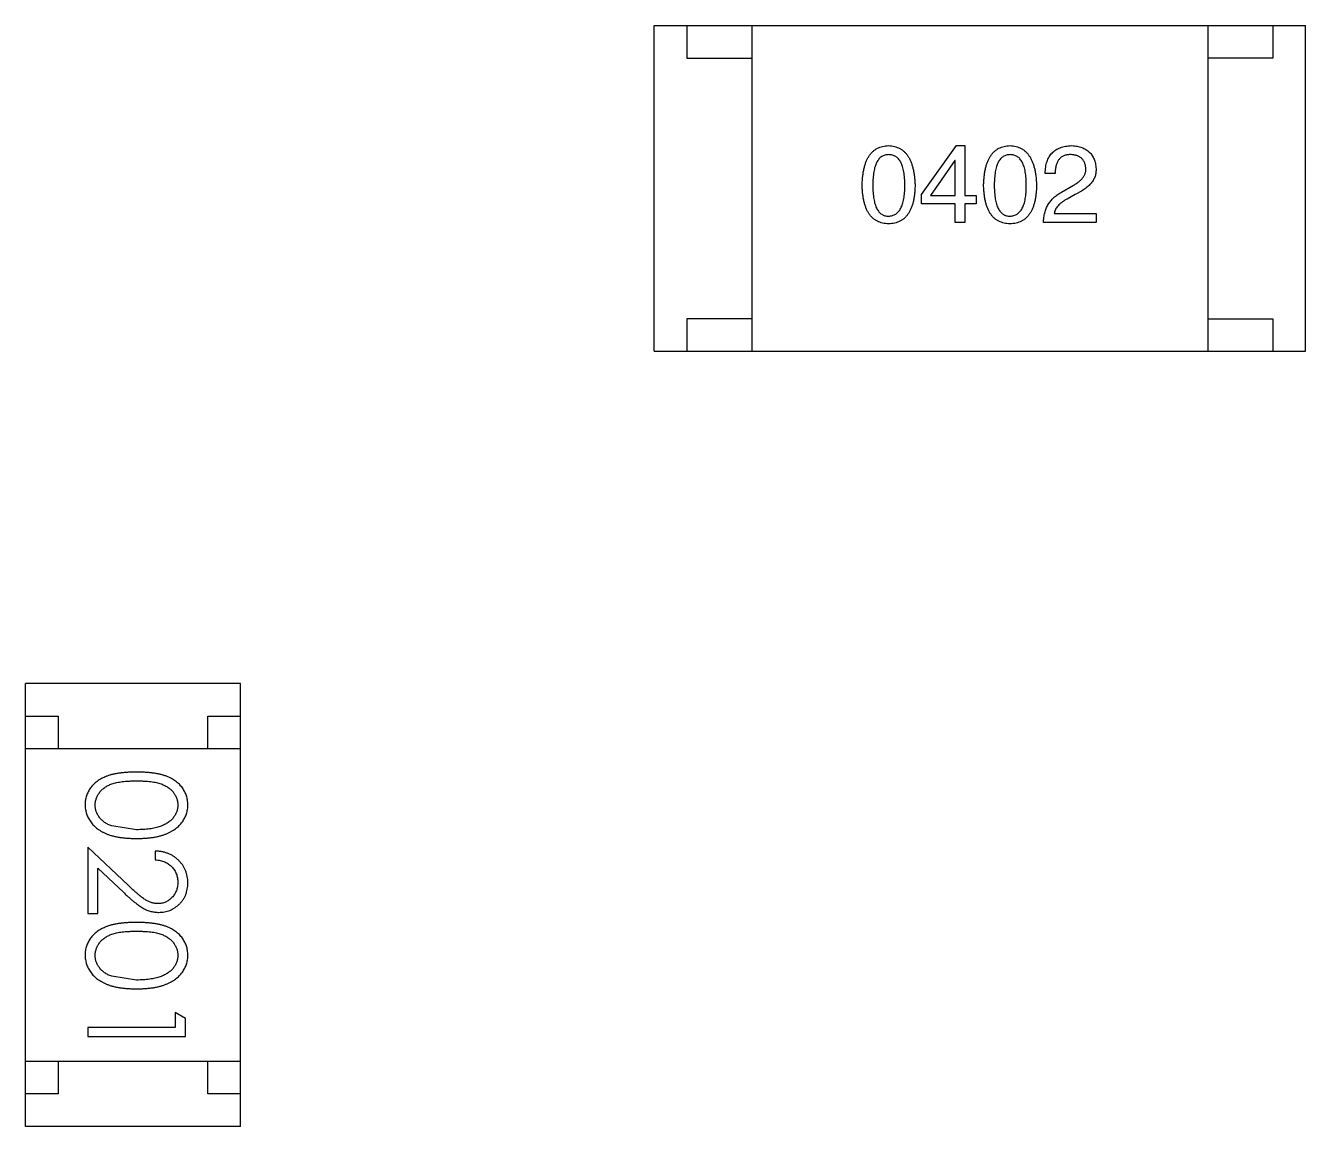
# Model space of a CAD drawing. Header units: inches. Extents: x 4.1 to 94, y -51.8 to -2.2.
# Drawn here: x 67.339 to 69.304, y -24.155 to -22.465 of the extents above; entities that cross this region are included whole.
import ezdxf

# ---------------------------------------------------------------- set-up
doc = ezdxf.new("R2010")
doc.units = ezdxf.units.IN
doc.header["$LTSCALE"] = 1.21
doc.header["$MEASUREMENT"] = 0
doc.layers.get('0').update_dxf_attribs({"linetype": 'CONTINUOUS'})

msp = doc.modelspace()

# ---------------------------------------------------------------- linework, layer by layer
at = {"color": 7, "linetype": 'Continuous'}
for p, q in [((68.3042, -22.965), (68.3042, -22.465)), ((68.3042, -22.465), (69.3042, -22.465)), ((68.3542, -22.465), (68.3542, -22.515)), ((68.4542, -22.465), (68.4542, -22.965)), ((69.1542, -22.465), (69.1542, -22.965)), ((69.2542, -22.465), (69.2542, -22.515)), ((69.3042, -22.965), (69.3042, -22.465)), ((68.3542, -22.515), (68.4542, -22.515)), ((69.2542, -22.515), (69.1542, -22.515)), ((68.7149, -22.7241), (68.7687, -22.6493)), ((68.7687, -22.6493), (68.7811, -22.6493)), ((68.7811, -22.6493), (68.7811, -22.726)), ((68.7661, -22.6723), (68.7287, -22.726)), ((68.7667, -22.6723), (68.7661, -22.6723)), ((68.7667, -22.726), (68.7667, -22.6723)), ((68.9198, -22.6919), (68.9047, -22.6919)), ((68.9296, -22.7208), (68.9454, -22.7116)), ((68.7149, -22.7385), (68.7149, -22.7241)), ((68.7287, -22.726), (68.7667, -22.726)), ((68.7811, -22.726), (68.7988, -22.726)), ((68.7988, -22.726), (68.7988, -22.7385)), ((68.9506, -22.7241), (68.9382, -22.7313)), ((68.7667, -22.7385), (68.7149, -22.7385)), ((68.7667, -22.7673), (68.7667, -22.7385)), ((68.7811, -22.7385), (68.7811, -22.7673)), ((68.7988, -22.7385), (68.7811, -22.7385)), ((68.9185, -22.7536), (68.9827, -22.7536)), ((68.9827, -22.7536), (68.9827, -22.7673)), ((68.7811, -22.7673), (68.7667, -22.7673)), ((68.9827, -22.7673), (68.9021, -22.7673)), ((68.3542, -22.915), (68.3542, -22.965)), ((68.4542, -22.915), (68.3542, -22.915)), ((69.1542, -22.915), (69.2542, -22.915)), ((69.2542, -22.915), (69.2542, -22.965)), ((68.3042, -22.965), (69.3042, -22.965)), ((67.3391, -24.155), (67.3391, -23.475)), ((67.6691, -23.475), (67.3391, -23.475)), ((67.6691, -24.155), (67.6691, -23.475)), ((67.3391, -23.525), (67.3891, -23.525)), ((67.3891, -23.525), (67.3891, -23.575)), ((67.6191, -23.575), (67.6191, -23.525)), ((67.6191, -23.525), (67.6691, -23.525)), ((67.3391, -23.575), (67.6691, -23.575)), ((67.5094, -23.6995), (67.4717, -23.6938)), ((67.4344, -23.7264), (67.4344, -23.8284)), ((67.4965, -23.7846), (67.4344, -23.7264)), ((67.5382, -23.7322), (67.5382, -23.7457)), ((67.4498, -23.8284), (67.4498, -23.7586)), ((67.4498, -23.7586), (67.4898, -23.7961)), ((67.4344, -23.8284), (67.4498, -23.8284)), ((67.5094, -23.9303), (67.4717, -23.9246)), ((67.569, -23.9803), (67.569, -24.0034)), ((67.5844, -23.9891), (67.569, -23.9803)), ((67.5844, -24.0168), (67.5844, -23.9891)), ((67.4344, -24.0034), (67.4344, -24.0168)), ((67.569, -24.0034), (67.4344, -24.0034)), ((67.4344, -24.0168), (67.5844, -24.0168)), ((67.3391, -24.055), (67.6691, -24.055)), ((67.3891, -24.055), (67.3891, -24.105)), ((67.6191, -24.105), (67.6191, -24.055)), ((67.3891, -24.105), (67.3391, -24.105)), ((67.6691, -24.105), (67.6191, -24.105)), ((67.6691, -24.155), (67.3391, -24.155))]:
    msp.add_line(p, q, dxfattribs=at)
for points, knots in [([(68.6236, -22.7103), (68.6237, -22.7079), (68.6239, -22.7031), (68.6245, -22.6963), (68.6253, -22.6899), (68.6266, -22.684), (68.628, -22.6785), (68.6299, -22.6735), (68.6319, -22.669), (68.6343, -22.6649), (68.637, -22.6613), (68.64, -22.6582), (68.6433, -22.6555), (68.6469, -22.6533), (68.6509, -22.6516), (68.6551, -22.6503), (68.6596, -22.6495), (68.6627, -22.6494), (68.6643, -22.6493)], [0, 0, 0, 0, 0.088823, 0.172287, 0.250296, 0.323438, 0.392244, 0.456221, 0.516635, 0.573871, 0.628, 0.680335, 0.731489, 0.782557, 0.834044, 0.886738, 0.942089, 1, 1, 1, 1]), ([(68.6643, -22.6493), (68.6658, -22.6494), (68.6689, -22.6496), (68.6733, -22.6505), (68.6775, -22.6518), (68.6814, -22.6535), (68.6849, -22.6558), (68.6882, -22.6584), (68.6912, -22.6616), (68.6939, -22.6652), (68.6963, -22.6693), (68.6984, -22.6738), (68.7002, -22.6788), (68.7017, -22.6842), (68.703, -22.6901), (68.7039, -22.6964), (68.7046, -22.7032), (68.7048, -22.7079), (68.7049, -22.7103)], [0, 0, 0, 0, 0.057415, 0.112361, 0.16496, 0.216437, 0.267441, 0.318839, 0.371478, 0.426325, 0.483626, 0.544235, 0.608673, 0.677374, 0.750405, 0.828394, 0.911525, 1, 1, 1, 1]), ([(68.8101, -22.7103), (68.8102, -22.7079), (68.8104, -22.7031), (68.811, -22.6963), (68.8119, -22.6899), (68.8131, -22.684), (68.8146, -22.6785), (68.8164, -22.6735), (68.8184, -22.669), (68.8209, -22.6649), (68.8235, -22.6613), (68.8265, -22.6582), (68.8299, -22.6555), (68.8335, -22.6533), (68.8374, -22.6516), (68.8416, -22.6503), (68.8461, -22.6495), (68.8492, -22.6494), (68.8508, -22.6493)], [0, 0, 0, 0, 0.088823, 0.172287, 0.250296, 0.323438, 0.392244, 0.456221, 0.516635, 0.573871, 0.628, 0.680335, 0.731489, 0.782557, 0.834044, 0.886738, 0.942089, 1, 1, 1, 1]), ([(68.8508, -22.6493), (68.8524, -22.6494), (68.8554, -22.6496), (68.8599, -22.6505), (68.864, -22.6518), (68.8679, -22.6535), (68.8715, -22.6558), (68.8747, -22.6584), (68.8777, -22.6616), (68.8804, -22.6652), (68.8828, -22.6693), (68.8849, -22.6738), (68.8867, -22.6788), (68.8883, -22.6842), (68.8895, -22.6901), (68.8905, -22.6964), (68.8911, -22.7032), (68.8913, -22.7079), (68.8915, -22.7103)], [0, 0, 0, 0, 0.057415, 0.112361, 0.16496, 0.216437, 0.267441, 0.318839, 0.371478, 0.426325, 0.483626, 0.544235, 0.608673, 0.677374, 0.750405, 0.828394, 0.911525, 1, 1, 1, 1]), ([(68.9047, -22.6919), (68.9048, -22.6903), (68.9049, -22.687), (68.9054, -22.6823), (68.9063, -22.6779), (68.9074, -22.6738), (68.9089, -22.67), (68.9107, -22.6666), (68.9128, -22.6634), (68.9152, -22.6606), (68.9179, -22.658), (68.9209, -22.6558), (68.9242, -22.654), (68.9279, -22.6524), (68.9318, -22.6511), (68.9361, -22.6502), (68.9406, -22.6495), (68.9437, -22.6494), (68.9454, -22.6493)], [0, 0, 0, 0, 0.074935, 0.145873, 0.212498, 0.27598, 0.33603, 0.394042, 0.450372, 0.505546, 0.560812, 0.616481, 0.673265, 0.732328, 0.7938, 0.858943, 0.92718, 1, 1, 1, 1]), ([(68.9454, -22.6493), (68.9468, -22.6494), (68.9496, -22.6496), (68.9536, -22.6502), (68.9574, -22.6511), (68.961, -22.6522), (68.9642, -22.6535), (68.9672, -22.6551), (68.97, -22.657), (68.9725, -22.6591), (68.9747, -22.6614), (68.9766, -22.664), (68.9783, -22.6669), (68.9797, -22.67), (68.9809, -22.6733), (68.9818, -22.6769), (68.9824, -22.6807), (68.9826, -22.6834), (68.9827, -22.6847)], [0, 0, 0, 0, 0.074847, 0.14558, 0.212628, 0.276599, 0.337792, 0.396608, 0.453638, 0.509854, 0.565589, 0.621545, 0.678777, 0.737222, 0.798388, 0.862259, 0.929312, 1, 1, 1, 1]), ([(68.6643, -22.6631), (68.6633, -22.6631), (68.6614, -22.6632), (68.6586, -22.6637), (68.656, -22.6647), (68.6536, -22.666), (68.6514, -22.6677), (68.6494, -22.6697), (68.6476, -22.6721), (68.646, -22.6749), (68.6446, -22.6781), (68.6433, -22.6816), (68.6423, -22.6855), (68.6414, -22.6897), (68.6408, -22.6944), (68.6404, -22.6993), (68.6401, -22.7047), (68.64, -22.7084), (68.64, -22.7103)], [0, 0, 0, 0, 0.049764, 0.097007, 0.143217, 0.188577, 0.235116, 0.282997, 0.333719, 0.387776, 0.445989, 0.508679, 0.576563, 0.649481, 0.728235, 0.812722, 0.903548, 1, 1, 1, 1]), ([(68.6892, -22.7103), (68.6892, -22.7084), (68.6891, -22.7047), (68.6888, -22.6993), (68.6884, -22.6943), (68.6877, -22.6897), (68.6868, -22.6855), (68.6858, -22.6816), (68.6845, -22.6781), (68.6831, -22.6749), (68.6814, -22.6721), (68.6795, -22.6697), (68.6775, -22.6677), (68.6752, -22.666), (68.6728, -22.6647), (68.6701, -22.6637), (68.6672, -22.6632), (68.6653, -22.6631), (68.6643, -22.6631)], [0, 0, 0, 0, 0.095719, 0.185854, 0.269738, 0.347952, 0.420315, 0.487894, 0.550245, 0.608186, 0.662454, 0.713283, 0.761375, 0.808209, 0.854301, 0.901312, 0.949396, 1, 1, 1, 1]), ([(68.8508, -22.6631), (68.8498, -22.6631), (68.8479, -22.6632), (68.8451, -22.6637), (68.8425, -22.6647), (68.8401, -22.666), (68.8379, -22.6677), (68.8359, -22.6697), (68.8341, -22.6721), (68.8325, -22.6749), (68.8311, -22.6781), (68.8298, -22.6816), (68.8289, -22.6855), (68.828, -22.6897), (68.8273, -22.6944), (68.8269, -22.6993), (68.8266, -22.7047), (68.8265, -22.7084), (68.8265, -22.7103)], [0, 0, 0, 0, 0.049764, 0.097007, 0.143217, 0.188577, 0.235116, 0.282997, 0.333719, 0.387776, 0.445989, 0.508679, 0.576563, 0.649481, 0.728235, 0.812722, 0.903548, 1, 1, 1, 1]), ([(68.8757, -22.7103), (68.8757, -22.7084), (68.8757, -22.7047), (68.8754, -22.6993), (68.8749, -22.6943), (68.8742, -22.6897), (68.8733, -22.6855), (68.8723, -22.6816), (68.871, -22.6781), (68.8696, -22.6749), (68.8679, -22.6721), (68.8661, -22.6697), (68.864, -22.6677), (68.8618, -22.666), (68.8593, -22.6647), (68.8566, -22.6637), (68.8538, -22.6632), (68.8518, -22.6631), (68.8508, -22.6631)], [0, 0, 0, 0, 0.095719, 0.185854, 0.269738, 0.347952, 0.420315, 0.487894, 0.550245, 0.608186, 0.662454, 0.713283, 0.761375, 0.808209, 0.854301, 0.901312, 0.949396, 1, 1, 1, 1]), ([(68.9434, -22.6631), (68.9425, -22.6631), (68.9407, -22.6632), (68.938, -22.6635), (68.9356, -22.6641), (68.9333, -22.6648), (68.9312, -22.6659), (68.9293, -22.6671), (68.9275, -22.6686), (68.926, -22.6703), (68.9246, -22.6722), (68.9233, -22.6744), (68.9224, -22.6768), (68.9215, -22.6794), (68.9208, -22.6822), (68.9203, -22.6852), (68.9199, -22.6885), (68.9198, -22.6908), (68.9198, -22.6919)], [0, 0, 0, 0, 0.065945, 0.127767, 0.186553, 0.242898, 0.297728, 0.351599, 0.404854, 0.459191, 0.515338, 0.573322, 0.634405, 0.698538, 0.767039, 0.84022, 0.917406, 1, 1, 1, 1]), ([(68.967, -22.6841), (68.9669, -22.6832), (68.9668, -22.6816), (68.9664, -22.6793), (68.9658, -22.6772), (68.9651, -22.6751), (68.9642, -22.6733), (68.9631, -22.6716), (68.9618, -22.67), (68.9605, -22.6686), (68.9589, -22.6674), (68.9572, -22.6663), (68.9553, -22.6654), (68.9532, -22.6646), (68.951, -22.664), (68.9486, -22.6635), (68.9461, -22.6632), (68.9443, -22.6631), (68.9434, -22.6631)], [0, 0, 0, 0, 0.069456, 0.136175, 0.198596, 0.258993, 0.316838, 0.37342, 0.428889, 0.48454, 0.540119, 0.597644, 0.65702, 0.718534, 0.783117, 0.851564, 0.923888, 1, 1, 1, 1]), ([(68.9454, -22.7116), (68.9463, -22.7111), (68.9481, -22.7102), (68.9507, -22.7086), (68.9531, -22.7071), (68.9553, -22.7055), (68.9573, -22.7039), (68.9592, -22.7022), (68.9608, -22.7006), (68.9622, -22.6988), (68.9635, -22.6971), (68.9646, -22.6953), (68.9655, -22.6935), (68.9662, -22.6917), (68.9667, -22.6898), (68.967, -22.6879), (68.9671, -22.686), (68.967, -22.6847), (68.967, -22.6841)], [0, 0, 0, 0, 0.084365, 0.165386, 0.24176, 0.314729, 0.38433, 0.449952, 0.513164, 0.5734, 0.630824, 0.68644, 0.740136, 0.792605, 0.844515, 0.896112, 0.947763, 1, 1, 1, 1]), ([(68.9827, -22.6847), (68.9828, -22.6857), (68.9828, -22.6877), (68.9826, -22.6906), (68.9821, -22.6935), (68.9813, -22.6963), (68.9802, -22.699), (68.9789, -22.7017), (68.9773, -22.7042), (68.9754, -22.7067), (68.9732, -22.7092), (68.9708, -22.7115), (68.9681, -22.7138), (68.9651, -22.716), (68.9619, -22.7182), (68.9584, -22.7202), (68.9546, -22.7222), (68.952, -22.7234), (68.9506, -22.7241)], [0, 0, 0, 0, 0.055083, 0.109453, 0.162685, 0.21614, 0.26961, 0.324284, 0.380202, 0.437433, 0.497084, 0.559152, 0.624288, 0.692446, 0.763862, 0.838743, 0.917269, 1, 1, 1, 1]), ([(68.6643, -22.7693), (68.6627, -22.7692), (68.6596, -22.7691), (68.6551, -22.7683), (68.6509, -22.7671), (68.647, -22.7655), (68.6433, -22.7633), (68.64, -22.7608), (68.637, -22.7577), (68.6344, -22.7542), (68.6319, -22.7503), (68.6299, -22.7459), (68.6281, -22.7411), (68.6266, -22.7358), (68.6253, -22.73), (68.6245, -22.7239), (68.6239, -22.7172), (68.6237, -22.7127), (68.6236, -22.7103)], [0, 0, 0, 0, 0.059135, 0.115606, 0.169241, 0.221578, 0.273261, 0.324749, 0.377329, 0.431642, 0.488541, 0.548597, 0.612232, 0.680174, 0.752504, 0.829777, 0.912307, 1, 1, 1, 1]), ([(68.64, -22.7103), (68.64, -22.7122), (68.6401, -22.7159), (68.6404, -22.7212), (68.6408, -22.7262), (68.6414, -22.7309), (68.6423, -22.7351), (68.6433, -22.739), (68.6446, -22.7425), (68.646, -22.7457), (68.6476, -22.7485), (68.6494, -22.7509), (68.6514, -22.7529), (68.6536, -22.7546), (68.656, -22.7559), (68.6586, -22.7569), (68.6614, -22.7574), (68.6633, -22.7575), (68.6643, -22.7575)], [0, 0, 0, 0, 0.096457, 0.187288, 0.27178, 0.350132, 0.423455, 0.491343, 0.554037, 0.612253, 0.666313, 0.717038, 0.764921, 0.811214, 0.856775, 0.902988, 0.950234, 1, 1, 1, 1]), ([(68.6643, -22.7575), (68.6653, -22.7574), (68.6672, -22.7573), (68.6701, -22.7567), (68.6728, -22.7557), (68.6752, -22.7544), (68.6775, -22.7527), (68.6795, -22.7506), (68.6814, -22.7481), (68.6831, -22.7453), (68.6845, -22.7422), (68.6858, -22.7387), (68.6868, -22.7348), (68.6877, -22.7306), (68.6884, -22.726), (68.6888, -22.7211), (68.6891, -22.7158), (68.6892, -22.7122), (68.6892, -22.7103)], [0, 0, 0, 0, 0.050879, 0.099377, 0.146973, 0.193618, 0.240619, 0.289461, 0.34047, 0.395283, 0.453059, 0.515633, 0.582666, 0.655287, 0.732971, 0.815933, 0.905166, 1, 1, 1, 1]), ([(68.7049, -22.7103), (68.7048, -22.7127), (68.7047, -22.7172), (68.7041, -22.7239), (68.7032, -22.73), (68.702, -22.7358), (68.7005, -22.7411), (68.6987, -22.7459), (68.6966, -22.7503), (68.6942, -22.7542), (68.6915, -22.7577), (68.6885, -22.7608), (68.6852, -22.7633), (68.6816, -22.7655), (68.6777, -22.7671), (68.6735, -22.7683), (68.669, -22.7691), (68.6659, -22.7692), (68.6643, -22.7693)], [0, 0, 0, 0, 0.08769, 0.170218, 0.24749, 0.319818, 0.387758, 0.451391, 0.511445, 0.568185, 0.622681, 0.67526, 0.726746, 0.778428, 0.830764, 0.884397, 0.940866, 1, 1, 1, 1]), ([(68.8508, -22.7693), (68.8492, -22.7692), (68.8461, -22.7691), (68.8416, -22.7683), (68.8374, -22.7671), (68.8335, -22.7655), (68.8299, -22.7633), (68.8265, -22.7608), (68.8235, -22.7577), (68.8209, -22.7542), (68.8184, -22.7503), (68.8164, -22.7459), (68.8146, -22.7411), (68.8131, -22.7358), (68.8119, -22.73), (68.811, -22.7239), (68.8104, -22.7172), (68.8102, -22.7127), (68.8101, -22.7103)], [0, 0, 0, 0, 0.059135, 0.115606, 0.169241, 0.221578, 0.273261, 0.324749, 0.377329, 0.431642, 0.488541, 0.548597, 0.612232, 0.680174, 0.752504, 0.829777, 0.912307, 1, 1, 1, 1]), ([(68.8265, -22.7103), (68.8265, -22.7122), (68.8266, -22.7159), (68.8269, -22.7212), (68.8273, -22.7262), (68.828, -22.7309), (68.8289, -22.7351), (68.8298, -22.739), (68.8311, -22.7425), (68.8325, -22.7457), (68.8341, -22.7485), (68.8359, -22.7509), (68.8379, -22.7529), (68.8401, -22.7546), (68.8425, -22.7559), (68.8451, -22.7569), (68.8479, -22.7574), (68.8498, -22.7575), (68.8508, -22.7575)], [0, 0, 0, 0, 0.096457, 0.187288, 0.27178, 0.350132, 0.423455, 0.491343, 0.554037, 0.612253, 0.666313, 0.717038, 0.764921, 0.811214, 0.856775, 0.902988, 0.950234, 1, 1, 1, 1]), ([(68.8508, -22.7575), (68.8518, -22.7574), (68.8538, -22.7573), (68.8566, -22.7567), (68.8593, -22.7557), (68.8617, -22.7544), (68.864, -22.7527), (68.866, -22.7506), (68.8679, -22.7481), (68.8696, -22.7453), (68.871, -22.7422), (68.8723, -22.7387), (68.8734, -22.7348), (68.8742, -22.7306), (68.8749, -22.726), (68.8754, -22.7211), (68.8757, -22.7158), (68.8757, -22.7122), (68.8757, -22.7103)], [0, 0, 0, 0, 0.050879, 0.099377, 0.146973, 0.193618, 0.240619, 0.289461, 0.34047, 0.395283, 0.453059, 0.515633, 0.582666, 0.655287, 0.732971, 0.815933, 0.905166, 1, 1, 1, 1]), ([(68.8915, -22.7103), (68.8914, -22.7127), (68.8912, -22.7172), (68.8906, -22.7239), (68.8897, -22.73), (68.8885, -22.7358), (68.887, -22.7411), (68.8852, -22.7459), (68.8831, -22.7503), (68.8807, -22.7542), (68.878, -22.7577), (68.875, -22.7608), (68.8717, -22.7633), (68.8681, -22.7655), (68.8642, -22.7671), (68.86, -22.7683), (68.8555, -22.7691), (68.8524, -22.7692), (68.8508, -22.7693)], [0, 0, 0, 0, 0.08769, 0.170218, 0.24749, 0.319818, 0.387758, 0.451391, 0.511445, 0.568185, 0.622681, 0.67526, 0.726746, 0.778428, 0.830764, 0.884397, 0.940866, 1, 1, 1, 1]), ([(68.9021, -22.7673), (68.9021, -22.766), (68.9022, -22.7634), (68.9026, -22.7596), (68.9032, -22.7559), (68.904, -22.7524), (68.905, -22.749), (68.9062, -22.7457), (68.9076, -22.7426), (68.9093, -22.7396), (68.9111, -22.7368), (68.9131, -22.7341), (68.9154, -22.7315), (68.9178, -22.7291), (68.9205, -22.7268), (68.9233, -22.7246), (68.9264, -22.7226), (68.9285, -22.7214), (68.9296, -22.7208)], [0, 0, 0, 0, 0.069512, 0.136307, 0.201431, 0.265186, 0.327322, 0.388242, 0.448098, 0.507757, 0.566952, 0.626243, 0.686026, 0.745963, 0.807549, 0.869906, 0.934172, 1, 1, 1, 1]), ([(68.9382, -22.7313), (68.9367, -22.7321), (68.934, -22.7337), (68.9303, -22.7362), (68.9271, -22.7389), (68.9244, -22.7417), (68.9221, -22.7445), (68.9204, -22.7474), (68.9191, -22.7504), (68.9187, -22.7525), (68.9185, -22.7536)], [0, 0, 0, 0, 0.158292, 0.304606, 0.440272, 0.565336, 0.681745, 0.791834, 0.896966, 1, 1, 1, 1]), ([(67.5093, -23.611), (67.5069, -23.6111), (67.5023, -23.6111), (67.4955, -23.6114), (67.4892, -23.6119), (67.4832, -23.6126), (67.4777, -23.6135), (67.4725, -23.6146), (67.4678, -23.6159), (67.4635, -23.6174), (67.4595, -23.6191), (67.4558, -23.621), (67.4523, -23.623), (67.4491, -23.6252), (67.4461, -23.6275), (67.4434, -23.6299), (67.441, -23.6326), (67.4388, -23.6354), (67.4368, -23.6383), (67.4352, -23.6413), (67.4337, -23.6444), (67.4326, -23.6476), (67.4316, -23.6509), (67.431, -23.6542), (67.4306, -23.6577), (67.4305, -23.66), (67.4305, -23.6612)], [0, 0, 0, 0, 0.068113, 0.132564, 0.193427, 0.250218, 0.303569, 0.353576, 0.400235, 0.443586, 0.484619, 0.524292, 0.56238, 0.599049, 0.63494, 0.669782, 0.704009, 0.737842, 0.771098, 0.803896, 0.836415, 0.868639, 0.900715, 0.933378, 0.966213, 1, 1, 1, 1]), ([(67.5882, -23.6612), (67.5882, -23.66), (67.5882, -23.6577), (67.5877, -23.6542), (67.5871, -23.6509), (67.5861, -23.6476), (67.585, -23.6444), (67.5835, -23.6412), (67.5818, -23.6382), (67.5799, -23.6352), (67.5776, -23.6324), (67.5752, -23.6298), (67.5725, -23.6273), (67.5695, -23.625), (67.5663, -23.6228), (67.5629, -23.6208), (67.5592, -23.619), (67.5552, -23.6173), (67.5509, -23.6158), (67.5462, -23.6146), (67.5411, -23.6134), (67.5355, -23.6126), (67.5296, -23.6119), (67.5232, -23.6114), (67.5164, -23.6111), (67.5117, -23.6111), (67.5093, -23.611)], [0, 0, 0, 0, 0.033742, 0.066533, 0.099153, 0.13154, 0.164087, 0.196563, 0.229707, 0.263315, 0.297504, 0.331686, 0.366482, 0.4021, 0.438958, 0.476748, 0.515985, 0.556589, 0.599519, 0.645765, 0.695487, 0.748721, 0.805687, 0.866754, 0.931405, 1, 1, 1, 1]), ([(67.4459, -23.6616), (67.446, -23.66), (67.4462, -23.6567), (67.4475, -23.6518), (67.4495, -23.6471), (67.4519, -23.6433), (67.4542, -23.6405), (67.4561, -23.6384), (67.4583, -23.6365), (67.4606, -23.6347), (67.4631, -23.6331), (67.4658, -23.6316), (67.4687, -23.6303), (67.4718, -23.629), (67.4752, -23.628), (67.479, -23.627), (67.4832, -23.6263), (67.4877, -23.6256), (67.4926, -23.6251), (67.4978, -23.6248), (67.5035, -23.6245), (67.5074, -23.6245), (67.5094, -23.6245)], [0, 0, 0, 0, 0.060034, 0.120278, 0.182348, 0.247919, 0.281641, 0.315701, 0.350322, 0.385703, 0.421819, 0.459196, 0.497866, 0.538301, 0.58121, 0.628183, 0.679403, 0.734699, 0.794074, 0.858416, 0.927049, 1, 1, 1, 1]), ([(67.5094, -23.6245), (67.5114, -23.6245), (67.5153, -23.6245), (67.521, -23.6248), (67.5262, -23.6251), (67.5311, -23.6256), (67.5357, -23.6262), (67.5398, -23.6271), (67.5436, -23.628), (67.547, -23.6291), (67.5501, -23.6303), (67.553, -23.6317), (67.5557, -23.6332), (67.5582, -23.6348), (67.5605, -23.6365), (67.5627, -23.6384), (67.5646, -23.6405), (67.5668, -23.6433), (67.5692, -23.6471), (67.5713, -23.6518), (67.5726, -23.6567), (67.5727, -23.66), (67.5728, -23.6616)], [0, 0, 0, 0, 0.073302, 0.142286, 0.206253, 0.266017, 0.321612, 0.372532, 0.419497, 0.462398, 0.502825, 0.541489, 0.579034, 0.615143, 0.650298, 0.684912, 0.718701, 0.752189, 0.817245, 0.879117, 0.939613, 1, 1, 1, 1]), ([(67.4305, -23.6612), (67.4305, -23.6624), (67.4306, -23.6648), (67.431, -23.6683), (67.4317, -23.6717), (67.4326, -23.6751), (67.4338, -23.6783), (67.4353, -23.6815), (67.437, -23.6846), (67.439, -23.6876), (67.4413, -23.6905), (67.4438, -23.6932), (67.4466, -23.6958), (67.4496, -23.6982), (67.4529, -23.7005), (67.4565, -23.7026), (67.4603, -23.7045), (67.4643, -23.7063), (67.4687, -23.7079), (67.4735, -23.7092), (67.4786, -23.7104), (67.484, -23.7114), (67.4898, -23.712), (67.496, -23.7126), (67.5025, -23.7129), (67.507, -23.7129), (67.5093, -23.713)], [0, 0, 0, 0, 0.033824, 0.067298, 0.10028, 0.133019, 0.165736, 0.198792, 0.232372, 0.266409, 0.301016, 0.336196, 0.371972, 0.408574, 0.446394, 0.485225, 0.525372, 0.567224, 0.611081, 0.65775, 0.70702, 0.759235, 0.814484, 0.873227, 0.934937, 1, 1, 1, 1]), ([(67.4717, -23.6938), (67.4706, -23.6934), (67.4686, -23.6927), (67.4656, -23.6913), (67.4629, -23.6899), (67.4604, -23.6883), (67.4581, -23.6865), (67.4559, -23.6847), (67.454, -23.6827), (67.4518, -23.6799), (67.4494, -23.6762), (67.4474, -23.6715), (67.4461, -23.6666), (67.446, -23.6633), (67.4459, -23.6616)], [0, 0, 0, 0, 0.075949, 0.148549, 0.218996, 0.286119, 0.351826, 0.416074, 0.478265, 0.540325, 0.660405, 0.774606, 0.887187, 1, 1, 1, 1]), ([(67.5093, -23.713), (67.5116, -23.7129), (67.5161, -23.7129), (67.5227, -23.7126), (67.5289, -23.7121), (67.5347, -23.7113), (67.5402, -23.7104), (67.5453, -23.7092), (67.5501, -23.7078), (67.5545, -23.7062), (67.5586, -23.7044), (67.5624, -23.7025), (67.566, -23.7003), (67.5693, -23.6981), (67.5723, -23.6957), (67.5751, -23.6931), (67.5776, -23.6904), (67.5798, -23.6875), (67.5818, -23.6846), (67.5835, -23.6815), (67.585, -23.6783), (67.5862, -23.675), (67.5871, -23.6717), (67.5878, -23.6683), (67.5882, -23.6648), (67.5882, -23.6624), (67.5882, -23.6612)], [0, 0, 0, 0, 0.065278, 0.127205, 0.186168, 0.241675, 0.294115, 0.343609, 0.390387, 0.434463, 0.476646, 0.517002, 0.555936, 0.593716, 0.630057, 0.665601, 0.700745, 0.734917, 0.768681, 0.802087, 0.834849, 0.867433, 0.900138, 0.932806, 0.966212, 1, 1, 1, 1]), ([(67.5728, -23.6616), (67.5727, -23.6633), (67.5726, -23.6666), (67.5713, -23.6714), (67.5692, -23.6761), (67.5669, -23.6798), (67.5646, -23.6827), (67.5626, -23.6847), (67.5603, -23.6867), (67.5579, -23.6885), (67.5551, -23.6902), (67.5522, -23.6917), (67.549, -23.6932), (67.5456, -23.6945), (67.5419, -23.6957), (67.538, -23.6968), (67.5338, -23.6976), (67.5294, -23.6983), (67.5248, -23.6988), (67.5199, -23.6993), (67.5147, -23.6994), (67.5112, -23.6995), (67.5094, -23.6995)], [0, 0, 0, 0, 0.059689, 0.119507, 0.181075, 0.246162, 0.279894, 0.314468, 0.350403, 0.387474, 0.426147, 0.466624, 0.508745, 0.553328, 0.600058, 0.649177, 0.700552, 0.754894, 0.811825, 0.871514, 0.934319, 1, 1, 1, 1]), ([(67.5882, -23.7811), (67.5882, -23.7794), (67.5881, -23.7762), (67.5874, -23.7713), (67.5863, -23.7667), (67.5848, -23.7623), (67.5828, -23.7581), (67.5804, -23.754), (67.5775, -23.7502), (67.5742, -23.7467), (67.5706, -23.7434), (67.5667, -23.7405), (67.5625, -23.7381), (67.5581, -23.7361), (67.5535, -23.7344), (67.5486, -23.7333), (67.5435, -23.7325), (67.54, -23.7323), (67.5382, -23.7322)], [0, 0, 0, 0, 0.06445, 0.126725, 0.187421, 0.247417, 0.306749, 0.366595, 0.427749, 0.490235, 0.553031, 0.614805, 0.676505, 0.738096, 0.801021, 0.864897, 0.931209, 1, 1, 1, 1]), ([(67.5382, -23.7457), (67.5396, -23.7458), (67.5422, -23.746), (67.5459, -23.7468), (67.5495, -23.7477), (67.5528, -23.749), (67.5559, -23.7505), (67.5588, -23.7522), (67.5614, -23.7542), (67.5638, -23.7565), (67.5659, -23.7589), (67.5678, -23.7615), (67.5693, -23.7643), (67.5706, -23.7673), (67.5716, -23.7703), (67.5723, -23.7736), (67.5727, -23.777), (67.5728, -23.7793), (67.5728, -23.7804)], [0, 0, 0, 0, 0.073648, 0.143686, 0.210962, 0.275557, 0.338064, 0.399311, 0.4594, 0.51934, 0.579024, 0.637809, 0.695959, 0.754122, 0.813113, 0.873453, 0.935561, 1, 1, 1, 1]), ([(67.4898, -23.7961), (67.4913, -23.7975), (67.4943, -23.8003), (67.4987, -23.8042), (67.5028, -23.8078), (67.5067, -23.811), (67.5103, -23.8138), (67.5137, -23.8163), (67.5168, -23.8184), (67.5207, -23.8207), (67.5254, -23.8231), (67.5313, -23.825), (67.5374, -23.8262), (67.5415, -23.8264), (67.5436, -23.8264)], [0, 0, 0, 0, 0.09953, 0.192079, 0.277712, 0.357454, 0.429648, 0.495771, 0.555538, 0.608657, 0.707578, 0.804328, 0.901298, 1, 1, 1, 1]), ([(67.5424, -23.813), (67.5408, -23.8129), (67.5376, -23.8128), (67.5328, -23.8117), (67.5281, -23.81), (67.5243, -23.8081), (67.5212, -23.806), (67.5185, -23.8041), (67.5156, -23.8018), (67.5123, -23.7991), (67.5088, -23.796), (67.5049, -23.7926), (67.5008, -23.7887), (67.4979, -23.786), (67.4965, -23.7846)], [0, 0, 0, 0, 0.088014, 0.174976, 0.2638, 0.355443, 0.406413, 0.465519, 0.533076, 0.609353, 0.693899, 0.787171, 0.889197, 1, 1, 1, 1]), ([(67.5728, -23.7804), (67.5728, -23.7816), (67.5727, -23.7838), (67.5723, -23.787), (67.5716, -23.7901), (67.5706, -23.7931), (67.5694, -23.7959), (67.5678, -23.7986), (67.566, -23.8011), (67.5639, -23.8036), (67.5616, -23.8058), (67.5592, -23.8077), (67.5567, -23.8093), (67.554, -23.8107), (67.5513, -23.8117), (67.5484, -23.8124), (67.5455, -23.8129), (67.5434, -23.8129), (67.5424, -23.813)], [0, 0, 0, 0, 0.068027, 0.133505, 0.19695, 0.26027, 0.322741, 0.384982, 0.448465, 0.513424, 0.578224, 0.640011, 0.700094, 0.760067, 0.819012, 0.877878, 0.938035, 1, 1, 1, 1]), ([(67.5436, -23.8264), (67.5451, -23.8264), (67.548, -23.8263), (67.5523, -23.8257), (67.5565, -23.8247), (67.5605, -23.8234), (67.5644, -23.8216), (67.568, -23.8194), (67.5716, -23.8169), (67.575, -23.8139), (67.5781, -23.8107), (67.5808, -23.8072), (67.5831, -23.8034), (67.585, -23.7995), (67.5864, -23.7952), (67.5875, -23.7907), (67.5881, -23.786), (67.5882, -23.7828), (67.5882, -23.7811)], [0, 0, 0, 0, 0.06271, 0.123347, 0.183401, 0.242828, 0.302097, 0.36242, 0.423725, 0.487032, 0.550491, 0.612709, 0.674265, 0.73617, 0.799211, 0.863483, 0.930525, 1, 1, 1, 1]), ([(67.5093, -23.8418), (67.5069, -23.8418), (67.5023, -23.8419), (67.4955, -23.8422), (67.4892, -23.8427), (67.4832, -23.8434), (67.4777, -23.8443), (67.4725, -23.8453), (67.4678, -23.8467), (67.4635, -23.8482), (67.4595, -23.8499), (67.4558, -23.8517), (67.4523, -23.8537), (67.4491, -23.8559), (67.4461, -23.8582), (67.4434, -23.8607), (67.441, -23.8634), (67.4388, -23.8661), (67.4368, -23.8691), (67.4352, -23.8721), (67.4337, -23.8752), (67.4326, -23.8784), (67.4316, -23.8816), (67.431, -23.885), (67.4306, -23.8884), (67.4305, -23.8908), (67.4305, -23.892)], [0, 0, 0, 0, 0.068113, 0.132564, 0.193427, 0.250218, 0.303569, 0.353576, 0.400235, 0.443586, 0.484619, 0.524292, 0.56238, 0.599049, 0.63494, 0.669782, 0.704009, 0.737842, 0.771098, 0.803896, 0.836415, 0.868639, 0.900715, 0.933378, 0.966213, 1, 1, 1, 1]), ([(67.4459, -23.8924), (67.446, -23.8908), (67.4462, -23.8875), (67.4475, -23.8826), (67.4495, -23.8778), (67.4519, -23.8741), (67.4542, -23.8712), (67.4561, -23.8692), (67.4583, -23.8673), (67.4606, -23.8655), (67.4631, -23.8639), (67.4658, -23.8624), (67.4687, -23.8611), (67.4718, -23.8598), (67.4752, -23.8587), (67.479, -23.8578), (67.4832, -23.857), (67.4877, -23.8564), (67.4926, -23.8559), (67.4978, -23.8556), (67.5035, -23.8553), (67.5074, -23.8553), (67.5094, -23.8553)], [0, 0, 0, 0, 0.060034, 0.120278, 0.182348, 0.247919, 0.281641, 0.315701, 0.350322, 0.385703, 0.421819, 0.459196, 0.497866, 0.538301, 0.58121, 0.628183, 0.679403, 0.734699, 0.794074, 0.858416, 0.927049, 1, 1, 1, 1]), ([(67.5882, -23.892), (67.5882, -23.8908), (67.5882, -23.8884), (67.5877, -23.885), (67.5871, -23.8816), (67.5861, -23.8783), (67.585, -23.8751), (67.5835, -23.872), (67.5818, -23.869), (67.5799, -23.866), (67.5776, -23.8632), (67.5752, -23.8605), (67.5725, -23.8581), (67.5695, -23.8558), (67.5663, -23.8536), (67.5629, -23.8516), (67.5592, -23.8498), (67.5552, -23.8481), (67.5509, -23.8466), (67.5462, -23.8453), (67.5411, -23.8442), (67.5355, -23.8434), (67.5296, -23.8427), (67.5232, -23.8422), (67.5164, -23.8419), (67.5117, -23.8418), (67.5093, -23.8418)], [0, 0, 0, 0, 0.033742, 0.066533, 0.099153, 0.13154, 0.164087, 0.196563, 0.229707, 0.263315, 0.297504, 0.331686, 0.366482, 0.4021, 0.438958, 0.476748, 0.515985, 0.556589, 0.599519, 0.645765, 0.695487, 0.748721, 0.805687, 0.866754, 0.931405, 1, 1, 1, 1]), ([(67.5094, -23.8553), (67.5114, -23.8553), (67.5153, -23.8553), (67.521, -23.8556), (67.5262, -23.8559), (67.5311, -23.8564), (67.5357, -23.857), (67.5398, -23.8578), (67.5436, -23.8587), (67.547, -23.8598), (67.5501, -23.8611), (67.553, -23.8624), (67.5557, -23.8639), (67.5582, -23.8656), (67.5605, -23.8673), (67.5627, -23.8692), (67.5646, -23.8712), (67.5668, -23.8741), (67.5692, -23.8778), (67.5713, -23.8825), (67.5726, -23.8874), (67.5727, -23.8908), (67.5728, -23.8924)], [0, 0, 0, 0, 0.073302, 0.142286, 0.206253, 0.266017, 0.321612, 0.372532, 0.419497, 0.462398, 0.502825, 0.541489, 0.579034, 0.615143, 0.650298, 0.684912, 0.718701, 0.752189, 0.817245, 0.879117, 0.939613, 1, 1, 1, 1]), ([(67.4305, -23.892), (67.4305, -23.8932), (67.4306, -23.8955), (67.431, -23.899), (67.4317, -23.9025), (67.4326, -23.9058), (67.4338, -23.9091), (67.4353, -23.9123), (67.437, -23.9154), (67.439, -23.9184), (67.4413, -23.9213), (67.4438, -23.924), (67.4466, -23.9266), (67.4496, -23.929), (67.4529, -23.9313), (67.4565, -23.9333), (67.4603, -23.9353), (67.4643, -23.937), (67.4687, -23.9387), (67.4735, -23.94), (67.4786, -23.9412), (67.484, -23.9421), (67.4898, -23.9428), (67.496, -23.9434), (67.5025, -23.9437), (67.507, -23.9437), (67.5093, -23.9437)], [0, 0, 0, 0, 0.033824, 0.067298, 0.10028, 0.133019, 0.165736, 0.198792, 0.232372, 0.266409, 0.301016, 0.336196, 0.371972, 0.408574, 0.446394, 0.485225, 0.525372, 0.567224, 0.611081, 0.65775, 0.70702, 0.759235, 0.814484, 0.873227, 0.934937, 1, 1, 1, 1]), ([(67.4717, -23.9246), (67.4706, -23.9242), (67.4686, -23.9235), (67.4656, -23.9221), (67.4629, -23.9207), (67.4604, -23.9191), (67.4581, -23.9173), (67.4559, -23.9155), (67.454, -23.9134), (67.4518, -23.9106), (67.4494, -23.907), (67.4474, -23.9022), (67.4461, -23.8974), (67.446, -23.8941), (67.4459, -23.8924)], [0, 0, 0, 0, 0.075949, 0.148549, 0.218996, 0.286119, 0.351826, 0.416074, 0.478265, 0.540325, 0.660405, 0.774606, 0.887187, 1, 1, 1, 1]), ([(67.5093, -23.9437), (67.5116, -23.9437), (67.5161, -23.9437), (67.5227, -23.9434), (67.5289, -23.9428), (67.5347, -23.9421), (67.5402, -23.9411), (67.5453, -23.94), (67.5501, -23.9385), (67.5545, -23.937), (67.5586, -23.9351), (67.5624, -23.9332), (67.566, -23.9311), (67.5693, -23.9289), (67.5723, -23.9265), (67.5751, -23.9239), (67.5776, -23.9212), (67.5798, -23.9183), (67.5818, -23.9153), (67.5835, -23.9122), (67.585, -23.9091), (67.5862, -23.9058), (67.5871, -23.9025), (67.5878, -23.899), (67.5882, -23.8955), (67.5882, -23.8932), (67.5882, -23.892)], [0, 0, 0, 0, 0.065278, 0.127205, 0.186168, 0.241675, 0.294115, 0.343609, 0.390387, 0.434463, 0.476646, 0.517002, 0.555936, 0.593716, 0.630057, 0.665601, 0.700745, 0.734917, 0.768681, 0.802087, 0.834849, 0.867433, 0.900138, 0.932806, 0.966212, 1, 1, 1, 1]), ([(67.5728, -23.8924), (67.5727, -23.8941), (67.5726, -23.8973), (67.5713, -23.9022), (67.5692, -23.9069), (67.5669, -23.9106), (67.5646, -23.9135), (67.5626, -23.9155), (67.5603, -23.9175), (67.5579, -23.9193), (67.5551, -23.921), (67.5522, -23.9225), (67.549, -23.924), (67.5456, -23.9253), (67.5419, -23.9264), (67.538, -23.9275), (67.5338, -23.9283), (67.5294, -23.9291), (67.5248, -23.9296), (67.5199, -23.93), (67.5147, -23.9302), (67.5112, -23.9303), (67.5094, -23.9303)], [0, 0, 0, 0, 0.059689, 0.119507, 0.181075, 0.246162, 0.279894, 0.314468, 0.350403, 0.387474, 0.426147, 0.466624, 0.508745, 0.553328, 0.600058, 0.649177, 0.700552, 0.754894, 0.811825, 0.871514, 0.934319, 1, 1, 1, 1])]:
    msp.add_open_spline(points, degree=3, knots=knots, dxfattribs=at)

doc.saveas('drawing.dxf')
